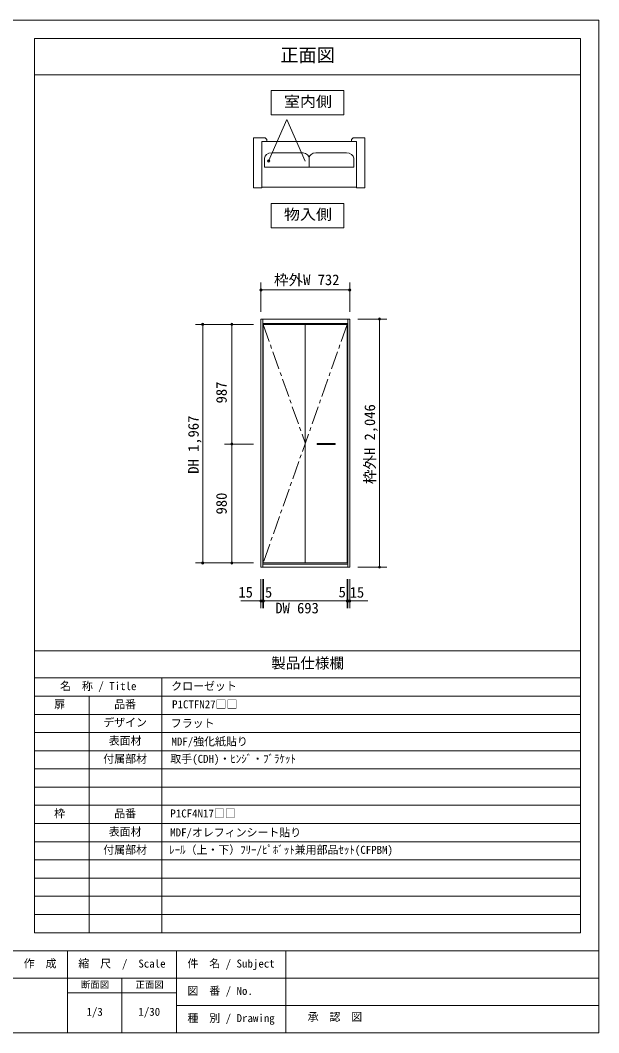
# Model space of a CAD drawing. Units: millimetres on the paper, enlarged 5 times, with parts at other scales. Extents: x -977 to 998, y -673 to 718.
# Drawn here: x 203 to 998, y -673 to 718 of the extents above; entities that cross this region are included whole.
import ezdxf
from ezdxf.enums import TextEntityAlignment as Align

# ---------------------------------------------------------------- set-up
doc = ezdxf.new("R2010")
doc.units = ezdxf.units.MM
doc.header["$LTSCALE"] = 5
doc.header["$PDMODE"] = 32
doc.header["$PDSIZE"] = 3
doc.linetypes.add('CHAIN1', pattern=[8, 5, -1, 1, -1])
doc.layers.add('0-0_0', color=7, linetype='Continuous', lineweight=18)
doc.layers.add('1-0_H-SYM', color=7, linetype='Continuous', lineweight=18)
doc.styles.add('ＭＳ ゴシック', font='')
doc.styles.get('ＭＳ ゴシック').set_extended_font_data('MS Gothic')

msp = doc.modelspace()

# ---------------------------------------------------------------- linework, layer by layer
at = {"layer": '0-0_0'}
for p, q in [((997.812, 718.383), (997.812, -672.867)), ((222.812, 693.383), (222.812, -535.367)), ((222.812, 693.383), (972.812, 693.383)), ((972.812, 693.383), (972.812, -535.367)), ((222.812, 643.383), (972.812, 643.383)), ((222.812, -147.867), (972.812, -147.867)), ((222.812, -185.367), (972.812, -185.367)), ((397.812, -185.367), (397.812, -535.367)), ((222.812, -210.367), (972.812, -210.367)), ((297.812, -210.367), (297.812, -535.367)), ((222.812, -235.367), (972.812, -235.367)), ((222.812, -260.367), (972.812, -260.367)), ((222.812, -285.367), (972.812, -285.367)), ((222.812, -310.367), (972.812, -310.367)), ((222.812, -335.367), (972.812, -335.367)), ((222.812, -360.367), (972.812, -360.367)), ((222.812, -385.367), (972.812, -385.367)), ((222.812, -410.367), (972.812, -410.367)), ((222.812, -435.367), (972.812, -435.367)), ((222.812, -460.367), (972.812, -460.367)), ((222.812, -485.367), (972.812, -485.367)), ((222.812, -510.367), (972.812, -510.367)), ((972.812, -535.367), (222.812, -535.367)), ((222.812, -535.367), (972.812, -535.367)), ((-977.188, -560.367), (997.812, -560.367)), ((267.812, -560.367), (267.812, -672.867)), ((417.812, -672.867), (417.812, -560.367)), ((567.812, -672.867), (567.812, -560.367)), ((997.812, -597.867), (-577.188, -597.867)), ((342.812, -597.867), (342.812, -672.867)), ((267.812, -617.867), (417.812, -617.867)), ((997.812, -635.367), (417.812, -635.367)), ((997.812, -672.867), (-977.188, -672.867))]:
    msp.add_line(p, q, dxfattribs=at)
msp.add_lwpolyline([(-977.188, -672.867), (-977.188, 718.383), (997.812, 718.383)], dxfattribs=at)
at = {"layer": '1-0_H-SYM'}
for p, q in [((547.812, 588.313), (647.812, 588.313)), ((523.372, 488.147), (523.372, 557.038)), ((539.446, 557.038), (523.372, 557.038)), ((539.446, 557.038), (541.743, 554.742)), ((660.344, 557.038), (676.419, 557.038)), ((676.419, 488.147), (676.419, 557.038)), ((534.854, 488.147), (534.854, 551.68)), ((664.937, 551.68), (534.854, 551.68)), ((541.743, 554.742), (541.743, 551.68)), ((664.937, 488.147), (664.937, 551.68)), ((538.681, 516.469), (538.681, 528.716)), ((548.632, 536.371), (591.752, 536.371)), ((599.917, 516.469), (599.917, 528.716)), ((609.129, 536.35), (651.202, 536.35)), ((661.153, 528.716), (661.153, 516.469)), ((661.153, 516.469), (538.681, 516.469)), ((664.937, 516.469), (664.98, 516.469)), ((534.854, 488.147), (523.372, 488.147)), ((534.854, 488.913), (664.937, 488.913)), ((664.937, 488.147), (676.419, 488.147)), ((533.693, 307.828), (533.693, -33.172)), ((536.193, -33.172), (536.193, 307.828)), ((653.193, -33.172), (653.193, 307.828)), ((655.693, 307.828), (655.693, -33.172)), ((536.193, 301.828), (653.193, 301.828)), ((536.693, 300.495), (594.359, 300.495)), ((536.693, 300.495), (536.693, -27.338)), ((594.526, 300.495), (652.193, 300.495)), ((594.526, -27.338), (594.526, 300.495)), ((652.193, -27.338), (652.193, 300.495)), ((652.193, -27.338), (594.526, -27.338)), ((536.193, -29.172), (653.193, -29.172))]:
    msp.add_line(p, q, dxfattribs=at)
at = {"layer": '1-0_H-SYM', "color": 4, "lineweight": 9}
for p, q in [((544.319, 524.882), (569.299, 582.013)), ((594.279, 524.882), (569.299, 582.013)), ((533.359, 347.828), (655.859, 347.828)), ((533.693, 357.828), (533.693, 317.828)), ((655.693, 357.828), (655.693, 317.828)), ((706.624, 307.828), (666.624, 307.828)), ((696.624, -33.172), (696.624, 307.828)), ((443.693, 300.495), (523.693, 300.495)), ((453.693, 300.495), (453.693, -27.338)), ((493.693, -27.338), (493.693, 300.495)), ((483.693, 135.995), (523.693, 135.995)), ((443.693, -27.338), (523.693, -27.338)), ((706.624, -33.172), (666.624, -33.172)), ((533.693, -89.505), (533.693, -49.505)), ((536.193, -89.505), (536.193, -49.505)), ((537.026, -89.505), (537.026, -49.505)), ((652.359, -89.505), (652.359, -49.505)), ((653.193, -89.505), (653.193, -49.505)), ((655.693, -89.505), (655.693, -49.505)), ((506.027, -79.505), (680.748, -79.505))]:
    msp.add_line(p, q, dxfattribs=at)
at = {"layer": '1-0_H-SYM', "lineweight": 20}
for p, q in [((533.693, 307.828), (655.693, 307.828)), ((611.109, 135.537), (611.109, 136.453)), ((611.359, 136.703), (635.359, 136.703)), ((611.359, 135.287), (635.359, 135.287)), ((635.609, 135.537), (635.609, 136.453)), ((533.693, -33.172), (655.693, -33.172))]:
    msp.add_line(p, q, dxfattribs=at)
at = {"layer": '1-0_H-SYM', "color": 4, "linetype": 'CHAIN1', "lineweight": 9}
for p, q in [((652.193, 300.495), (536.693, -27.338)), ((536.693, 300.495), (594.443, 137.912))]:
    msp.add_line(p, q, dxfattribs=at)
at = {"layer": '1-0_H-SYM'}
for points in [[(547.812, 588.313), (647.812, 588.313), (647.812, 621.646), (547.812, 621.646)], [(547.812, 433.159), (647.812, 433.159), (647.812, 466.492), (547.812, 466.492)]]:
    msp.add_lwpolyline(points, close=True, dxfattribs=at)
for points in [[(660.344, 557.038), (658.048, 554.742), (658.048, 551.68)], [(594.359, 300.495), (594.359, -27.338), (536.693, -27.338)]]:
    msp.add_lwpolyline(points, dxfattribs=at)
at = {"layer": '1-0_H-SYM', "lineweight": 20}
for centre, start, end in [((611.359, 136.453), 90, 180), ((611.359, 135.537), 180, 270), ((635.359, 136.453), 0, 90), ((635.359, 135.537), 270, 0)]:
    msp.add_arc(centre, 0.25, start, end, dxfattribs=at)
at = {"layer": '1-0_H-SYM'}
for centre, start_param, end_param in [((548.632, 528.716), 1.57079633, 3.14159265), ((589.966, 528.716), 6.28318531, 7.67351649), ((609.868, 528.716), 1.64515625, 3.14159265), ((651.202, 528.716), 6.28318531, 7.85398163)]:
    msp.add_ellipse(centre, major_axis=(9.951, 0), ratio=0.769231, start_param=start_param, end_param=end_param, dxfattribs=at)
msp.add_point((544.319, 524.882), dxfattribs=at)
at = {"layer": '1-0_H-SYM', "color": 4}
for p in [(533.693, 347.828), (655.693, 347.828), (696.624, 307.828), (453.693, 300.495), (493.693, 300.495), (493.693, 135.995), (453.693, -27.338), (493.693, -27.338), (696.624, -33.172), (533.693, -79.505), (536.193, -79.505), (537.026, -79.505), (652.359, -79.505), (653.193, -79.505), (655.693, -79.505)]:
    msp.add_point(p, dxfattribs=at)

# ---------------------------------------------------------------- texts
at = {"layer": '0-0_0', "style": 'ＭＳ ゴシック'}
for s, height, p in [('正面図', 18.33, (560.312, 655.883)), ('製品仕様欄', 14.66, (547.812, -176.617)), ('名\u3000称 / Title', 11, (257.812, -205.367)), ('クローゼット', 11, (410.532, -205.367)), ('扉', 11, (249.687, -230.367)), ('品番', 11, (332.187, -230.367)), ('P1CTFN27□□', 11, (411.61, -230.367)), ('デザイン', 11, (317.187, -255.367)), ('フラット', 11, (409.886, -256.442)), ('表面材', 11, (324.687, -280.367)), ('MDF/強化紙貼り', 11, (410.748, -281.492)), ('付属部材', 11, (317.187, -305.367)), ('取手(CDH)・ﾋﾝｼﾞ・ﾌﾞﾗｹｯﾄ', 11, (409.276, -305.367)), ('枠', 11, (249.687, -380.367)), ('品番', 11, (332.187, -380.367)), ('P1CF4N17□□', 11, (409.276, -380.367)), ('表面材', 11, (324.687, -405.367)), ('MDF/オレフィンシート貼り', 11, (409.024, -406.492)), ('付属部材', 11, (317.187, -430.367)), ('ﾚｰﾙ（上・下）ﾌﾘｰ/ﾋﾟﾎﾞｯﾄ兼用部品ｾｯﾄ(CFPBM)', 11, (407.678, -430.367)), ('作\u3000成', 11, (207.812, -586.617)), ('縮\u3000尺\u3000/\u3000Scale', 11, (282.812, -586.617)), ('件\u3000名 / Subject', 11, (432.812, -586.617)), ('断面図', 9.164, (286.562, -614.117)), ('正面図', 9.164, (361.562, -614.117)), ('図\u3000番 / No.', 11, (432.733, -624.117)), ('1/3', 11, (294.062, -652.867)), ('1/30', 11, (365.312, -652.867)), ('種\u3000別 / Drawing', 11, (432.812, -661.617)), ('承\u3000認\u3000図', 11, (597.898, -659.832))]:
    msp.add_text(s, height=height, dxfattribs=at).set_placement(p, align=Align.BOTTOM_LEFT)
at = {"layer": '1-0_H-SYM', "style": 'ＭＳ ゴシック', "width": 1.1}
for s, p in [('室内側', (565.312, 594.979)), ('物入側', (565.312, 439.826))]:
    msp.add_text(s, height=14.66, dxfattribs=at).set_placement(p, align=Align.BOTTOM_LEFT)
at = {"layer": '1-0_H-SYM', "style": 'ＭＳ ゴシック'}
for s, p in [('枠外W 732', (551.747, 350.025)), ('15', (502.746, -79.227)), ('5', (539.241, -79.324)), ('5', (640.411, -79.015)), ('15', (655.653, -79.434)), ('DW 693', (553.443, -101.005))]:
    msp.add_text(s, height=14.66, dxfattribs=at).set_placement(p, align=Align.BOTTOM_LEFT)
for s, p in [('987', (491.193, 191.912)), ('枠外H 2,046', (694.985, 80.995)), ('DH 1,967', (452.673, 95.245)), ('980', (491.193, 39.328))]:
    msp.add_text(s, height=14.66, rotation=90, dxfattribs=at).set_placement(p, align=Align.BOTTOM_LEFT)

doc.saveas('drawing.dxf')
